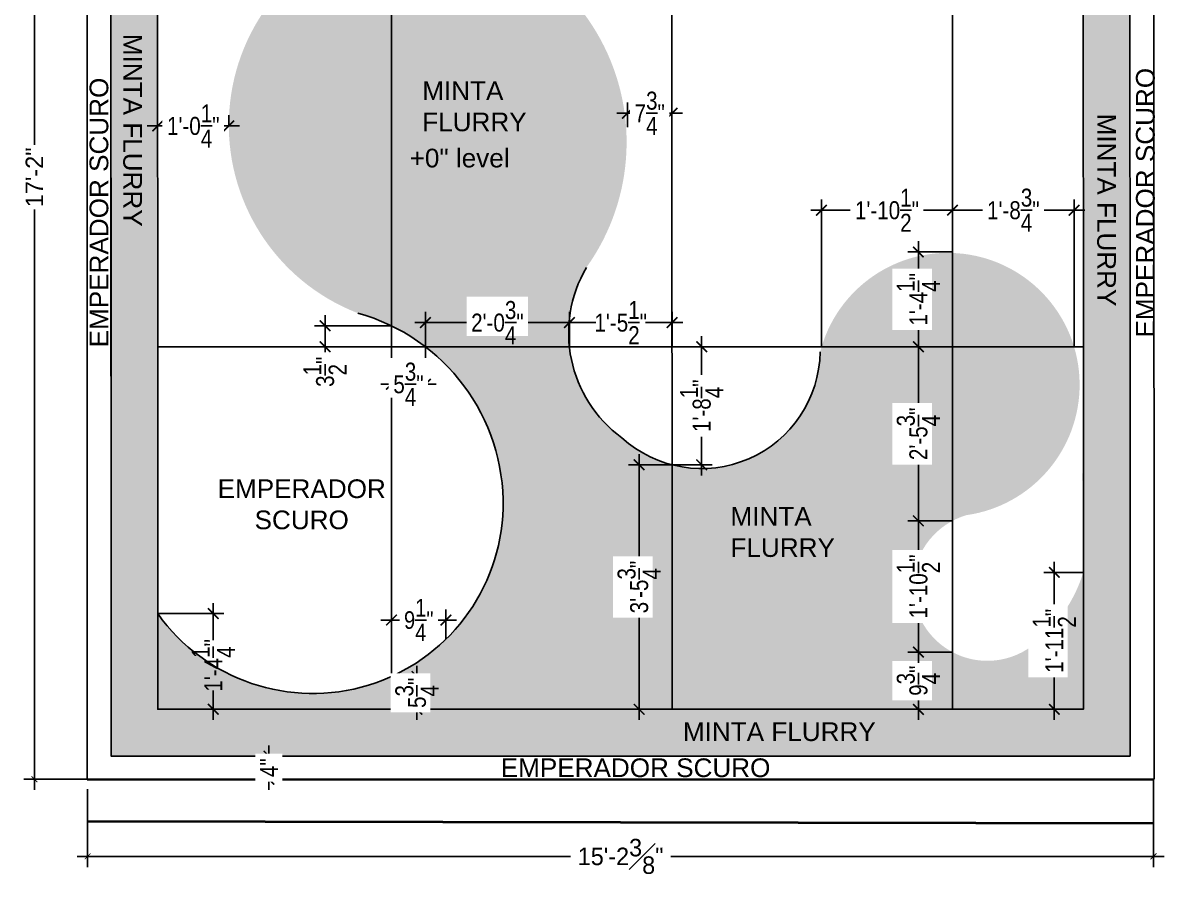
# Model space of a CAD drawing. Header units: inches. Extents: x -109431 to 29005, y -34715 to -1756.
# Drawn here: x -52533.5 to -52338.2, y -17464.5 to -17318.8 of the extents above; entities that cross this region are included whole.
import ezdxf

# ---------------------------------------------------------------- set-up
doc = ezdxf.new("R2010")
doc.units = ezdxf.units.IN
doc.header["$LTSCALE"] = 0.05
doc.header["$MEASUREMENT"] = 0
doc.header["$PDMODE"] = 3
doc.header["$PDSIZE"] = -4
doc.linetypes.add('ACAD_ISO03W100', pattern=[30, 12, -18])
doc.linetypes.add('DASHED2', pattern=[0.375, 0.25, -0.125])
doc.layers.get('Defpoints').update_dxf_attribs({"linetype": 'DASHED2'})
for name, color, linetype in [('Flooring Hatch', 251, 'Continuous'), ('Flooring Layout', 7, 'Continuous'), ('Furniture text & dimension', 7, 'Continuous')]:
    doc.layers.add(name, color=color, linetype=linetype)
doc.layers.add('WALL', color=7, linetype='Continuous', lineweight=35)
doc.styles.add('9-128OF1-4', font='ARIALN.TTF', dxfattribs={"height": 3.0792})
doc.styles.add('PDF Arial', font='arial.ttf')
doc.styles.add('style2', font='stylu.ttf')
doc.dimstyles.new('DIM 1-4', dxfattribs={"dimtxt": 3.0792, "dimasz": 1.82, "dimexe": 1.82, "dimexo": 0, "dimgap": 0.09, "dimtad": 0, "dimzin": 0, "dimdsep": 46, "dimlunit": 4, "dimtxsty": '9-128OF1-4', "dimblk": 'ARCHTICK', "dimcen": 1.8125, "dimdle": 1.82, "dimclrd": 8, "dimclre": 8, "dimadec": 0, "dimazin": 0, "dimtfac": 1, "dimtofl": 0, "dimtmove": 0, "dimatfit": 3, "dimldrblk": 'OPEN90', "dimfxl": 1, "dimtolj": 1, "dimtzin": 0, "dimlwd": -1, "dimarcsym": 0})

# ---------------------------------------------------------------- blocks, each defined once
blk = doc.blocks.new('_ArchTick')
at = {"color": 0, "const_width": 0.15}
blk.add_lwpolyline([(-0.5, -0.5), (0.5, 0.5)], dxfattribs=at)
blk = doc.blocks.new('*D420')
at = {"layer": 'Defpoints', "color": 0, "ltscale": 50, "transparency": 16777216}
for p in [(-52470.45, -17370.65), (-52470.45, -17374.23)]:
    blk.add_point(p, dxfattribs=at)
at = {"layer": 'Flooring Layout', "color": 8, "linetype": 'ACAD_ISO03W100', "lineweight": -2, "ltscale": 50, "transparency": 16777216}
for p, q in [((-52470.45, -17370.65), (-52483.64, -17370.65)), ((-52470.45, -17374.23), (-52483.64, -17374.23))]:
    blk.add_line(p, q, dxfattribs=at)
at = {"layer": 'Flooring Layout', "color": 8, "linetype": 'ACAD_ISO03W100', "ltscale": 50, "transparency": 16777216}
for p, q in [((-52481.82, -17368.83), (-52481.82, -17374.23)), ((-52481.82, -17374.23), (-52481.82, -17376.05))]:
    blk.add_line(p, q, dxfattribs=at)
at = {"layer": 'Flooring Layout', "color": 8, "ltscale": 50, "transparency": 16777216, "xscale": 1.82, "yscale": 1.82, "zscale": 1.82}
for p, rotation in [((-52481.82, -17370.65), 90), ((-52481.82, -17374.23), 270)]:
    blk.add_blockref('_ArchTick', p, dxfattribs=dict(at, rotation=rotation))
at = {"layer": 'Flooring Layout', "color": 0, "ltscale": 50, "transparency": 16777216, "insert": (-52481.82, -17378.52), "char_height": 3.0792, "attachment_point": 5, "rotation": 90, "style": '9-128OF1-4', "bg_fill": 3, "box_fill_scale": 1.25, "bg_fill_color": 256, "bg_fill_true_color": 13158600, "bg_fill_transparency": 0}
blk.add_mtext('\\A1;3{\\H1x;\\S1/2;}"', dxfattribs=at)
at = {"layer": 'Defpoints', "color": 0, "ltscale": 50, "transparency": 16777216}
blk.add_point((-52481.82, -17374.23), dxfattribs=at)
blk = doc.blocks.new('_Open90')
at = {"color": 0, "linetype": 'ByBlock', "lineweight": -2}
for p, q in [((0, 0), (-1, 0)), ((-0.5, 0.5), (0, 0)), ((0, 0), (-0.5, -0.5))]:
    blk.add_line(p, q, dxfattribs=at)
blk = doc.blocks.new('*D421')
at = {"layer": 'Defpoints', "color": 0, "ltscale": 50, "transparency": 16777216}
for p in [(-52396.9, -17350.87), (-52374.46, -17358.01), (-52396.9, -17374.24)]:
    blk.add_point(p, dxfattribs=at)
at = {"layer": 'Flooring Layout', "color": 8, "linetype": 'ACAD_ISO03W100', "lineweight": -2, "ltscale": 50, "transparency": 16777216}
for p, q in [((-52396.9, -17374.24), (-52396.9, -17349.05)), ((-52374.46, -17358.01), (-52374.46, -17349.05))]:
    blk.add_line(p, q, dxfattribs=at)
at = {"layer": 'Flooring Layout', "color": 8, "linetype": 'ACAD_ISO03W100', "ltscale": 50, "transparency": 16777216}
for p, q in [((-52398.72, -17350.87), (-52390.92, -17350.87)), ((-52372.64, -17350.87), (-52380.44, -17350.87))]:
    blk.add_line(p, q, dxfattribs=at)
at = {"layer": 'Flooring Layout', "color": 8, "ltscale": 50, "transparency": 16777216, "xscale": 1.82, "yscale": 1.82, "zscale": 1.82, "rotation": 180}
blk.add_blockref('_ArchTick', (-52396.9, -17350.87), dxfattribs=at)
at = {"layer": 'Flooring Layout', "color": 8, "ltscale": 50, "transparency": 16777216, "xscale": 1.82, "yscale": 1.82, "zscale": 1.82}
blk.add_blockref('_ArchTick', (-52374.46, -17350.87), dxfattribs=at)
at = {"layer": 'Flooring Layout', "color": 0, "ltscale": 50, "transparency": 16777216, "insert": (-52385.68, -17350.87), "char_height": 3.0792, "attachment_point": 5, "style": '9-128OF1-4', "bg_fill": 3, "box_fill_scale": 1.25, "bg_fill_color": 256, "bg_fill_true_color": 13158600, "bg_fill_transparency": 0}
blk.add_mtext('\\A1;1\'-10{\\H1x;\\S1/2;}"', dxfattribs=at)
blk = doc.blocks.new('*D422')
at = {"layer": 'Defpoints', "color": 0, "ltscale": 50, "transparency": 16777216}
for p in [(-52353.66, -17350.87), (-52374.46, -17358.01), (-52353.66, -17374.24)]:
    blk.add_point(p, dxfattribs=at)
at = {"layer": 'Flooring Layout', "color": 8, "linetype": 'ACAD_ISO03W100', "lineweight": -2, "ltscale": 50, "transparency": 16777216}
for p, q in [((-52374.46, -17358.01), (-52374.46, -17349.05)), ((-52353.66, -17374.24), (-52353.66, -17349.05))]:
    blk.add_line(p, q, dxfattribs=at)
at = {"layer": 'Flooring Layout', "color": 8, "linetype": 'ACAD_ISO03W100', "ltscale": 50, "transparency": 16777216}
for p, q in [((-52376.28, -17350.87), (-52368.35, -17350.87)), ((-52351.84, -17350.87), (-52359.77, -17350.87))]:
    blk.add_line(p, q, dxfattribs=at)
at = {"layer": 'Flooring Layout', "color": 8, "ltscale": 50, "transparency": 16777216, "xscale": 1.82, "yscale": 1.82, "zscale": 1.82, "rotation": 180}
blk.add_blockref('_ArchTick', (-52374.46, -17350.87), dxfattribs=at)
at = {"layer": 'Flooring Layout', "color": 8, "ltscale": 50, "transparency": 16777216, "xscale": 1.82, "yscale": 1.82, "zscale": 1.82}
blk.add_blockref('_ArchTick', (-52353.66, -17350.87), dxfattribs=at)
at = {"layer": 'Flooring Layout', "color": 0, "ltscale": 50, "transparency": 16777216, "insert": (-52364.06, -17350.87), "char_height": 3.0792, "attachment_point": 5, "style": '9-128OF1-4', "bg_fill": 3, "box_fill_scale": 1.25, "bg_fill_color": 256, "bg_fill_true_color": 13158600, "bg_fill_transparency": 0}
blk.add_mtext('\\A1;1\'-8{\\H1x;\\S3/4;}"', dxfattribs=at)
blk = doc.blocks.new('*D433')
at = {"layer": 'Defpoints', "color": 0, "ltscale": 50, "transparency": 16777216}
for p in [(-52510.44, -17419.9), (-52510.44, -17436.27), (-52500.95, -17436.27)]:
    blk.add_point(p, dxfattribs=at)
at = {"layer": 'Flooring Layout', "color": 8, "linetype": 'ACAD_ISO03W100', "ltscale": 50, "transparency": 16777216}
for p, q in [((-52500.95, -17418.08), (-52500.95, -17424.46)), ((-52500.95, -17438.09), (-52500.95, -17433.04))]:
    blk.add_line(p, q, dxfattribs=at)
at = {"layer": 'Flooring Layout', "color": 8, "linetype": 'ACAD_ISO03W100', "lineweight": -2, "ltscale": 50, "transparency": 16777216}
for p, q in [((-52510.44, -17419.9), (-52499.13, -17419.9)), ((-52510.44, -17436.27), (-52499.13, -17436.27))]:
    blk.add_line(p, q, dxfattribs=at)
at = {"layer": 'Flooring Layout', "color": 8, "ltscale": 50, "transparency": 16777216, "xscale": 1.82, "yscale": 1.82, "zscale": 1.82}
for p, rotation in [((-52500.95, -17419.9), 90), ((-52500.95, -17436.27), 270)]:
    blk.add_blockref('_ArchTick', p, dxfattribs=dict(at, rotation=rotation))
at = {"layer": 'Flooring Layout', "color": 0, "ltscale": 50, "transparency": 16777216, "insert": (-52500.95, -17428.75), "char_height": 3.0792, "attachment_point": 5, "rotation": 90, "style": '9-128OF1-4'}
blk.add_mtext('\\A1;1\'-4{\\H1x;\\S1/4;}"', dxfattribs=at)
blk = doc.blocks.new('*D434')
at = {"layer": 'Flooring Layout', "color": 8, "linetype": 'ACAD_ISO03W100', "lineweight": -2, "ltscale": 50, "transparency": 16777216}
for p, q in [((-52510.46, -17338.29), (-52510.46, -17334.63)), ((-52498.28, -17336.45), (-52498.28, -17334.63))]:
    blk.add_line(p, q, dxfattribs=at)
at = {"layer": 'Flooring Layout', "color": 8, "linetype": 'ACAD_ISO03W100', "ltscale": 50, "transparency": 16777216}
for p, q in [((-52512.28, -17336.45), (-52508.66, -17336.45)), ((-52496.46, -17336.45), (-52500.08, -17336.45))]:
    blk.add_line(p, q, dxfattribs=at)
at = {"layer": 'Flooring Layout', "color": 8, "ltscale": 50, "transparency": 16777216, "xscale": 1.82, "yscale": 1.82, "zscale": 1.82, "rotation": 180}
blk.add_blockref('_ArchTick', (-52510.46, -17336.45), dxfattribs=at)
at = {"layer": 'Flooring Layout', "color": 8, "ltscale": 50, "transparency": 16777216, "xscale": 1.82, "yscale": 1.82, "zscale": 1.82}
blk.add_blockref('_ArchTick', (-52498.28, -17336.45), dxfattribs=at)
at = {"layer": 'Flooring Layout', "color": 0, "ltscale": 50, "transparency": 16777216, "insert": (-52504.37, -17336.45), "char_height": 3.0792, "attachment_point": 5, "style": '9-128OF1-4', "bg_fill": 3, "box_fill_scale": 1.25, "bg_fill_color": 256, "bg_fill_true_color": 13158600, "bg_fill_transparency": 0}
blk.add_mtext('\\A1;1\'-0{\\H1x;\\S1/4;}"', dxfattribs=at)
at = {"layer": 'Defpoints', "color": 0, "ltscale": 50, "transparency": 16777216}
for p in [(-52510.46, -17336.45), (-52498.28, -17336.45), (-52510.46, -17338.29)]:
    blk.add_point(p, dxfattribs=at)
blk = doc.blocks.new('*D435')
at = {"layer": 'Flooring Layout', "color": 8, "linetype": 'ACAD_ISO03W100', "lineweight": -2, "ltscale": 50, "transparency": 16777216}
for p, q in [((-52430.09, -17336.69), (-52430.09, -17332.46)), ((-52422.46, -17336.69), (-52422.46, -17332.46))]:
    blk.add_line(p, q, dxfattribs=at)
at = {"layer": 'Flooring Layout', "color": 8, "linetype": 'ACAD_ISO03W100', "ltscale": 50, "transparency": 16777216}
for p, q in [((-52431.91, -17334.28), (-52428.77, -17334.28)), ((-52420.64, -17334.28), (-52423.78, -17334.28))]:
    blk.add_line(p, q, dxfattribs=at)
at = {"layer": 'Flooring Layout', "color": 8, "ltscale": 50, "transparency": 16777216, "xscale": 1.82, "yscale": 1.82, "zscale": 1.82, "rotation": 180}
blk.add_blockref('_ArchTick', (-52430.09, -17334.28), dxfattribs=at)
at = {"layer": 'Flooring Layout', "color": 8, "ltscale": 50, "transparency": 16777216, "xscale": 1.82, "yscale": 1.82, "zscale": 1.82}
blk.add_blockref('_ArchTick', (-52422.46, -17334.28), dxfattribs=at)
at = {"layer": 'Flooring Layout', "color": 0, "ltscale": 50, "transparency": 16777216, "insert": (-52426.27, -17334.28), "char_height": 3.0792, "attachment_point": 5, "style": '9-128OF1-4', "bg_fill": 3, "box_fill_scale": 1.25, "bg_fill_color": 256, "bg_fill_true_color": 13158600, "bg_fill_transparency": 0}
blk.add_mtext('\\A1;7{\\H1x;\\S3/4;}"', dxfattribs=at)
at = {"layer": 'Defpoints', "color": 0, "ltscale": 50, "transparency": 16777216}
for p in [(-52422.46, -17334.28), (-52430.09, -17336.69), (-52422.46, -17336.69)]:
    blk.add_point(p, dxfattribs=at)
blk = doc.blocks.new('*D426')
at = {"layer": 'Flooring Layout', "color": 8, "linetype": 'ACAD_ISO03W100', "ltscale": 50, "transparency": 16777216}
for p, q in [((-52491.42, -17442.45), (-52491.42, -17444.66)), ((-52491.42, -17450.07), (-52491.42, -17447.85))]:
    blk.add_line(p, q, dxfattribs=at)
at = {"layer": 'Flooring Layout', "color": 8, "linetype": 'ACAD_ISO03W100', "lineweight": -2, "ltscale": 50, "transparency": 16777216}
for p, q in [((-52491.41, -17444.27), (-52493.24, -17444.27)), ((-52491.42, -17448.25), (-52493.24, -17448.25))]:
    blk.add_line(p, q, dxfattribs=at)
at = {"layer": 'Flooring Layout', "color": 8, "ltscale": 50, "transparency": 16777216, "xscale": 1.82, "yscale": 1.82, "zscale": 1.82}
for p, rotation in [((-52491.42, -17444.27), 90), ((-52491.42, -17448.25), 270)]:
    blk.add_blockref('_ArchTick', p, dxfattribs=dict(at, rotation=rotation))
at = {"layer": 'Flooring Layout', "color": 0, "ltscale": 50, "transparency": 16777216, "insert": (-52491.42, -17446.26), "char_height": 3.079, "attachment_point": 5, "rotation": 90, "style": '9-128OF1-4', "bg_fill": 3, "box_fill_scale": 1.25, "bg_fill_color": 256, "bg_fill_true_color": 13158600, "bg_fill_transparency": 0}
blk.add_mtext('\\A1;4"', dxfattribs=at)
at = {"layer": 'Defpoints', "color": 0, "ltscale": 50, "transparency": 16777216}
for p in [(-52491.41, -17444.27), (-52491.42, -17448.25), (-52491.42, -17448.25)]:
    blk.add_point(p, dxfattribs=at)
blk = doc.blocks.new('*D425')
at = {"layer": 'Defpoints', "color": 0, "ltscale": 50, "transparency": 16777216}
for p in [(-52422.45, -17394.43), (-52428.08, -17436.27), (-52422.44, -17436.27)]:
    blk.add_point(p, dxfattribs=at)
at = {"layer": 'Flooring Layout', "color": 8, "linetype": 'ACAD_ISO03W100', "ltscale": 50, "transparency": 16777216}
for p, q in [((-52428.08, -17392.61), (-52428.08, -17410.94)), ((-52428.08, -17438.09), (-52428.08, -17419.76))]:
    blk.add_line(p, q, dxfattribs=at)
at = {"layer": 'Flooring Layout', "color": 8, "linetype": 'ACAD_ISO03W100', "lineweight": -2, "ltscale": 50, "transparency": 16777216}
for p, q in [((-52422.45, -17394.43), (-52429.9, -17394.43)), ((-52422.44, -17436.27), (-52429.9, -17436.27))]:
    blk.add_line(p, q, dxfattribs=at)
at = {"layer": 'Flooring Layout', "color": 8, "ltscale": 50, "transparency": 16777216, "xscale": 1.82, "yscale": 1.82, "zscale": 1.82}
for p, rotation in [((-52428.08, -17394.43), 90), ((-52428.08, -17436.27), 270)]:
    blk.add_blockref('_ArchTick', p, dxfattribs=dict(at, rotation=rotation))
at = {"layer": 'Flooring Layout', "color": 0, "ltscale": 50, "transparency": 16777216, "insert": (-52428.08, -17415.35), "char_height": 3.0792, "attachment_point": 5, "rotation": 90, "style": '9-128OF1-4', "bg_fill": 3, "box_fill_scale": 1.25, "bg_fill_color": 256, "bg_fill_true_color": 13158600, "bg_fill_transparency": 0}
blk.add_mtext('\\A1;3\'-5{\\H1x;\\S3/4;}"', dxfattribs=at)
blk = doc.blocks.new('*D437')
at = {"layer": 'Defpoints', "color": 0, "ltscale": 50, "transparency": 16777216}
for p in [(-52422.45, -17374.24), (-52417.38, -17374.24), (-52422.45, -17394.43)]:
    blk.add_point(p, dxfattribs=at)
at = {"layer": 'Flooring Layout', "color": 8, "linetype": 'ACAD_ISO03W100', "ltscale": 50, "transparency": 16777216}
for p, q in [((-52417.38, -17372.42), (-52417.38, -17380.04)), ((-52417.38, -17396.25), (-52417.38, -17388.63))]:
    blk.add_line(p, q, dxfattribs=at)
at = {"layer": 'Flooring Layout', "color": 8, "linetype": 'ACAD_ISO03W100', "lineweight": -2, "ltscale": 50, "transparency": 16777216}
for p, q in [((-52422.45, -17374.24), (-52415.56, -17374.24)), ((-52422.45, -17394.43), (-52415.56, -17394.43))]:
    blk.add_line(p, q, dxfattribs=at)
at = {"layer": 'Flooring Layout', "color": 8, "ltscale": 50, "transparency": 16777216, "xscale": 1.82, "yscale": 1.82, "zscale": 1.82}
for p, rotation in [((-52417.38, -17374.24), 90), ((-52417.38, -17394.43), 270)]:
    blk.add_blockref('_ArchTick', p, dxfattribs=dict(at, rotation=rotation))
at = {"layer": 'Flooring Layout', "color": 0, "ltscale": 50, "transparency": 16777216, "insert": (-52417.38, -17384.33), "char_height": 3.0792, "attachment_point": 5, "rotation": 90, "style": '9-128OF1-4', "bg_fill": 3, "box_fill_scale": 1.25, "bg_fill_color": 256, "bg_fill_true_color": 13158600, "bg_fill_transparency": 0}
blk.add_mtext('\\A1;1\'-8{\\H1x;\\S1/4;}"', dxfattribs=at)
blk = doc.blocks.new('*D438')
at = {"layer": 'Defpoints', "color": 0, "ltscale": 50, "transparency": 16777216}
for p in [(-52464.65, -17370.1), (-52464.65, -17374.23), (-52440.01, -17374.23)]:
    blk.add_point(p, dxfattribs=at)
at = {"layer": 'Flooring Layout', "color": 8, "linetype": 'ACAD_ISO03W100', "lineweight": -2, "ltscale": 50, "transparency": 16777216}
for p, q in [((-52464.65, -17374.23), (-52464.65, -17368.28)), ((-52440.01, -17374.23), (-52440.01, -17368.28))]:
    blk.add_line(p, q, dxfattribs=at)
at = {"layer": 'Flooring Layout', "color": 8, "linetype": 'ACAD_ISO03W100', "ltscale": 50, "transparency": 16777216}
for p, q in [((-52466.47, -17370.1), (-52456.76, -17370.1)), ((-52438.19, -17370.1), (-52447.9, -17370.1))]:
    blk.add_line(p, q, dxfattribs=at)
at = {"layer": 'Flooring Layout', "color": 8, "ltscale": 50, "transparency": 16777216, "xscale": 1.82, "yscale": 1.82, "zscale": 1.82, "rotation": 180}
blk.add_blockref('_ArchTick', (-52464.65, -17370.1), dxfattribs=at)
at = {"layer": 'Flooring Layout', "color": 8, "ltscale": 50, "transparency": 16777216, "xscale": 1.82, "yscale": 1.82, "zscale": 1.82}
blk.add_blockref('_ArchTick', (-52440.01, -17370.1), dxfattribs=at)
at = {"layer": 'Flooring Layout', "color": 0, "ltscale": 50, "transparency": 16777216, "insert": (-52452.33, -17370.1), "char_height": 3.0792, "attachment_point": 5, "style": '9-128OF1-4', "bg_fill": 3, "box_fill_scale": 1.25, "bg_fill_color": 256, "bg_fill_true_color": 13158600, "bg_fill_transparency": 0}
blk.add_mtext('\\A1;2\'-0{\\H1x;\\S3/4;}"', dxfattribs=at)
blk = doc.blocks.new('*D439')
at = {"layer": 'Defpoints', "color": 0, "ltscale": 50, "transparency": 16777216}
for p in [(-52422.45, -17370.1), (-52440.01, -17374.23), (-52422.45, -17374.24)]:
    blk.add_point(p, dxfattribs=at)
at = {"layer": 'Flooring Layout', "color": 8, "linetype": 'ACAD_ISO03W100', "lineweight": -2, "ltscale": 50, "transparency": 16777216}
for p, q in [((-52440.01, -17374.23), (-52440.01, -17368.28)), ((-52422.45, -17374.24), (-52422.45, -17368.28))]:
    blk.add_line(p, q, dxfattribs=at)
at = {"layer": 'Flooring Layout', "color": 8, "linetype": 'ACAD_ISO03W100', "ltscale": 50, "transparency": 16777216}
for p, q in [((-52441.83, -17370.1), (-52435.49, -17370.1)), ((-52420.63, -17370.1), (-52426.98, -17370.1))]:
    blk.add_line(p, q, dxfattribs=at)
at = {"layer": 'Flooring Layout', "color": 8, "ltscale": 50, "transparency": 16777216, "xscale": 1.82, "yscale": 1.82, "zscale": 1.82, "rotation": 180}
blk.add_blockref('_ArchTick', (-52440.01, -17370.1), dxfattribs=at)
at = {"layer": 'Flooring Layout', "color": 8, "ltscale": 50, "transparency": 16777216, "xscale": 1.82, "yscale": 1.82, "zscale": 1.82}
blk.add_blockref('_ArchTick', (-52422.45, -17370.1), dxfattribs=at)
at = {"layer": 'Flooring Layout', "color": 0, "ltscale": 50, "transparency": 16777216, "insert": (-52431.23, -17370.1), "char_height": 3.0792, "attachment_point": 5, "style": '9-128OF1-4'}
blk.add_mtext('\\A1;1\'-5{\\H1x;\\S1/2;}"', dxfattribs=at)
blk = doc.blocks.new('*D440')
at = {"layer": 'Defpoints', "color": 0, "ltscale": 50, "transparency": 16777216}
for p in [(-52374.45, -17426.47), (-52380.3, -17436.27), (-52374.44, -17436.27)]:
    blk.add_point(p, dxfattribs=at)
at = {"layer": 'Flooring Layout', "color": 8, "linetype": 'ACAD_ISO03W100', "ltscale": 50, "transparency": 16777216}
for p, q in [((-52380.3, -17424.65), (-52380.3, -17428.87)), ((-52380.3, -17438.09), (-52380.3, -17433.88))]:
    blk.add_line(p, q, dxfattribs=at)
at = {"layer": 'Flooring Layout', "color": 8, "linetype": 'ACAD_ISO03W100', "lineweight": -2, "ltscale": 50, "transparency": 16777216}
for p, q in [((-52374.45, -17426.47), (-52382.12, -17426.47)), ((-52374.44, -17436.27), (-52382.12, -17436.27))]:
    blk.add_line(p, q, dxfattribs=at)
at = {"layer": 'Flooring Layout', "color": 8, "ltscale": 50, "transparency": 16777216, "xscale": 1.82, "yscale": 1.82, "zscale": 1.82}
for p, rotation in [((-52380.3, -17426.47), 90), ((-52380.3, -17436.27), 270)]:
    blk.add_blockref('_ArchTick', p, dxfattribs=dict(at, rotation=rotation))
at = {"layer": 'Flooring Layout', "color": 0, "ltscale": 50, "transparency": 16777216, "insert": (-52380.3, -17431.37), "char_height": 3.0792, "attachment_point": 5, "rotation": 90, "style": '9-128OF1-4', "bg_fill": 3, "box_fill_scale": 1.25, "bg_fill_color": 256, "bg_fill_true_color": 13158600, "bg_fill_transparency": 0}
blk.add_mtext('\\A1;9{\\H1x;\\S3/4;}"', dxfattribs=at)
blk = doc.blocks.new('*D418')
at = {"layer": 'Defpoints', "color": 0, "ltscale": 50, "transparency": 16777216}
for p in [(-52380.3, -17404.03), (-52374.45, -17404.03), (-52374.45, -17426.47)]:
    blk.add_point(p, dxfattribs=at)
at = {"layer": 'Flooring Layout', "color": 8, "linetype": 'ACAD_ISO03W100', "ltscale": 50, "transparency": 16777216}
for p, q in [((-52380.3, -17402.21), (-52380.3, -17410.01)), ((-52380.3, -17428.29), (-52380.3, -17420.49))]:
    blk.add_line(p, q, dxfattribs=at)
at = {"layer": 'Flooring Layout', "color": 8, "linetype": 'ACAD_ISO03W100', "lineweight": -2, "ltscale": 50, "transparency": 16777216}
for p, q in [((-52374.45, -17404.03), (-52382.12, -17404.03)), ((-52374.45, -17426.47), (-52382.12, -17426.47))]:
    blk.add_line(p, q, dxfattribs=at)
at = {"layer": 'Flooring Layout', "color": 8, "ltscale": 50, "transparency": 16777216, "xscale": 1.82, "yscale": 1.82, "zscale": 1.82}
for p, rotation in [((-52380.3, -17404.03), 90), ((-52380.3, -17426.47), 270)]:
    blk.add_blockref('_ArchTick', p, dxfattribs=dict(at, rotation=rotation))
at = {"layer": 'Flooring Layout', "color": 0, "ltscale": 50, "transparency": 16777216, "insert": (-52380.3, -17415.25), "char_height": 3.0792, "attachment_point": 5, "rotation": 90, "style": '9-128OF1-4', "bg_fill": 3, "box_fill_scale": 1.25, "bg_fill_color": 256, "bg_fill_true_color": 13158600, "bg_fill_transparency": 0}
blk.add_mtext('\\A1;1\'-10{\\H1x;\\S1/2;}"', dxfattribs=at)
blk = doc.blocks.new('*D441')
at = {"layer": 'Defpoints', "color": 0, "ltscale": 50, "transparency": 16777216}
for p in [(-52380.3, -17374.24), (-52374.45, -17374.24), (-52374.45, -17404.03)]:
    blk.add_point(p, dxfattribs=at)
at = {"layer": 'Flooring Layout', "color": 8, "linetype": 'ACAD_ISO03W100', "ltscale": 50, "transparency": 16777216}
for p, q in [((-52380.3, -17372.42), (-52380.3, -17384.7)), ((-52380.3, -17405.85), (-52380.3, -17393.56))]:
    blk.add_line(p, q, dxfattribs=at)
at = {"layer": 'Flooring Layout', "color": 8, "linetype": 'ACAD_ISO03W100', "lineweight": -2, "ltscale": 50, "transparency": 16777216}
for p, q in [((-52374.45, -17374.24), (-52382.12, -17374.24)), ((-52374.45, -17404.03), (-52382.12, -17404.03))]:
    blk.add_line(p, q, dxfattribs=at)
at = {"layer": 'Flooring Layout', "color": 8, "ltscale": 50, "transparency": 16777216, "xscale": 1.82, "yscale": 1.82, "zscale": 1.82}
for p, rotation in [((-52380.3, -17374.24), 90), ((-52380.3, -17404.03), 270)]:
    blk.add_blockref('_ArchTick', p, dxfattribs=dict(at, rotation=rotation))
at = {"layer": 'Flooring Layout', "color": 0, "ltscale": 50, "transparency": 16777216, "insert": (-52380.3, -17389.13), "char_height": 3.0792, "attachment_point": 5, "rotation": 90, "style": '9-128OF1-4', "bg_fill": 3, "box_fill_scale": 1.25, "bg_fill_color": 256, "bg_fill_true_color": 13158600, "bg_fill_transparency": 0}
blk.add_mtext('\\A1;2\'-5{\\H1x;\\S3/4;}"', dxfattribs=at)
blk = doc.blocks.new('*D429')
at = {"layer": 'Defpoints', "color": 0, "ltscale": 50, "transparency": 16777216}
for p in [(-52380.3, -17358.01), (-52374.46, -17358.01), (-52374.45, -17374.24)]:
    blk.add_point(p, dxfattribs=at)
at = {"layer": 'Flooring Layout', "color": 8, "linetype": 'ACAD_ISO03W100', "ltscale": 50, "transparency": 16777216}
for p, q in [((-52380.3, -17356.19), (-52380.3, -17361.83)), ((-52380.3, -17376.06), (-52380.3, -17370.41))]:
    blk.add_line(p, q, dxfattribs=at)
at = {"layer": 'Flooring Layout', "color": 8, "linetype": 'ACAD_ISO03W100', "lineweight": -2, "ltscale": 50, "transparency": 16777216}
for p, q in [((-52374.46, -17358.01), (-52382.12, -17358.01)), ((-52374.45, -17374.24), (-52382.12, -17374.24))]:
    blk.add_line(p, q, dxfattribs=at)
at = {"layer": 'Flooring Layout', "color": 8, "ltscale": 50, "transparency": 16777216, "xscale": 1.82, "yscale": 1.82, "zscale": 1.82}
for p, rotation in [((-52380.3, -17358.01), 90), ((-52380.3, -17374.24), 270)]:
    blk.add_blockref('_ArchTick', p, dxfattribs=dict(at, rotation=rotation))
at = {"layer": 'Flooring Layout', "color": 0, "ltscale": 50, "transparency": 16777216, "insert": (-52380.3, -17366.12), "char_height": 3.0792, "attachment_point": 5, "rotation": 90, "style": '9-128OF1-4', "bg_fill": 3, "box_fill_scale": 1.25, "bg_fill_color": 256, "bg_fill_true_color": 13158600, "bg_fill_transparency": 0}
blk.add_mtext('\\A1;1\'-4{\\H1x;\\S1/4;}"', dxfattribs=at)
blk = doc.blocks.new('*D430')
at = {"layer": 'Defpoints', "color": 0, "ltscale": 50, "transparency": 16777216}
for p in [(-52352.07, -17412.83), (-52357.04, -17436.27), (-52352.07, -17436.27)]:
    blk.add_point(p, dxfattribs=at)
at = {"layer": 'Flooring Layout', "color": 8, "linetype": 'ACAD_ISO03W100', "ltscale": 50, "transparency": 16777216}
for p, q in [((-52357.04, -17411.01), (-52357.04, -17419.31)), ((-52357.04, -17438.09), (-52357.04, -17429.79))]:
    blk.add_line(p, q, dxfattribs=at)
at = {"layer": 'Flooring Layout', "color": 8, "linetype": 'ACAD_ISO03W100', "lineweight": -2, "ltscale": 50, "transparency": 16777216}
for p, q in [((-52352.07, -17412.83), (-52358.86, -17412.83)), ((-52352.07, -17436.27), (-52358.86, -17436.27))]:
    blk.add_line(p, q, dxfattribs=at)
at = {"layer": 'Flooring Layout', "color": 8, "ltscale": 50, "transparency": 16777216, "xscale": 1.82, "yscale": 1.82, "zscale": 1.82}
for p, rotation in [((-52357.04, -17412.83), 90), ((-52357.04, -17436.27), 270)]:
    blk.add_blockref('_ArchTick', p, dxfattribs=dict(at, rotation=rotation))
at = {"layer": 'Flooring Layout', "color": 0, "ltscale": 50, "transparency": 16777216, "insert": (-52357.04, -17424.55), "char_height": 3.0792, "attachment_point": 5, "rotation": 90, "style": '9-128OF1-4', "bg_fill": 3, "box_fill_scale": 1.25, "bg_fill_color": 256, "bg_fill_true_color": 13158600, "bg_fill_transparency": 0}
blk.add_mtext('\\A1;1\'-11{\\H1x;\\S1/2;}"', dxfattribs=at)
blk = doc.blocks.new('*D431')
at = {"layer": 'Defpoints', "color": 0, "ltscale": 50, "transparency": 16777216}
for p in [(-52340.06, -17448.27), (-52522.44, -17449.91), (-52340.06, -17461.43)]:
    blk.add_point(p, dxfattribs=at)
at = {"layer": 'Furniture text & dimension', "color": 8, "lineweight": -2, "ltscale": 50, "transparency": 16777216}
for p, q in [((-52340.06, -17448.27), (-52340.06, -17463.25)), ((-52522.44, -17449.91), (-52522.44, -17463.25))]:
    blk.add_line(p, q, dxfattribs=at)
at = {"layer": 'Furniture text & dimension', "color": 8, "ltscale": 50, "transparency": 16777216}
for p, q in [((-52524.26, -17461.43), (-52439.85, -17461.43)), ((-52338.24, -17461.43), (-52422.66, -17461.43))]:
    blk.add_line(p, q, dxfattribs=at)
at = {"layer": 'Furniture text & dimension', "color": 8, "ltscale": 50, "transparency": 16777216, "rotation": 180}
blk.add_blockref('_ArchTick', (-52522.44, -17461.43), dxfattribs=at)
at = {"layer": 'Furniture text & dimension', "color": 8, "ltscale": 50, "transparency": 16777216}
blk.add_blockref('_ArchTick', (-52340.06, -17461.43), dxfattribs=at)
at = {"layer": 'Furniture text & dimension', "color": 0, "ltscale": 50, "transparency": 16777216, "insert": (-52431.25, -17461.43), "char_height": 3, "attachment_point": 5, "style": 'style2'}
blk.add_mtext('\\A1;15\'-2{\\H1x;\\S3#8;}"', dxfattribs=at)
blk = doc.blocks.new('*D442')
at = {"layer": 'Flooring Layout', "color": 8, "linetype": 'ACAD_ISO03W100', "ltscale": 50, "transparency": 16777216}
for p, q in [((-52466.1, -17428.82), (-52466.1, -17430.95)), ((-52466.1, -17438.09), (-52466.1, -17435.96))]:
    blk.add_line(p, q, dxfattribs=at)
at = {"layer": 'Flooring Layout', "color": 8, "linetype": 'ACAD_ISO03W100', "lineweight": -2, "ltscale": 50, "transparency": 16777216}
for p, q in [((-52470.45, -17430.64), (-52464.28, -17430.64)), ((-52470.44, -17436.27), (-52464.28, -17436.27))]:
    blk.add_line(p, q, dxfattribs=at)
at = {"layer": 'Flooring Layout', "color": 8, "ltscale": 50, "transparency": 16777216, "xscale": 1.82, "yscale": 1.82, "zscale": 1.82}
for p, rotation in [((-52466.1, -17430.64), 90), ((-52466.1, -17436.27), 270)]:
    blk.add_blockref('_ArchTick', p, dxfattribs=dict(at, rotation=rotation))
at = {"layer": 'Flooring Layout', "color": 0, "ltscale": 50, "transparency": 16777216, "insert": (-52466.1, -17433.45), "char_height": 3.0792, "attachment_point": 5, "rotation": 90, "style": '9-128OF1-4', "bg_fill": 3, "box_fill_scale": 1.25, "bg_fill_color": 256, "bg_fill_true_color": 13158600, "bg_fill_transparency": 0}
blk.add_mtext('\\A1;5{\\H1x;\\S3/4;}"', dxfattribs=at)
at = {"layer": 'Defpoints', "color": 0, "ltscale": 50, "transparency": 16777216}
for p in [(-52470.45, -17430.64), (-52466.1, -17430.64), (-52470.44, -17436.27)]:
    blk.add_point(p, dxfattribs=at)
blk = doc.blocks.new('*D444')
at = {"layer": 'Defpoints', "color": 0, "ltscale": 50, "transparency": 16777216}
for p in [(-52461.13, -17420.99), (-52470.45, -17424.26), (-52461.13, -17424.26)]:
    blk.add_point(p, dxfattribs=at)
at = {"layer": 'Flooring Layout', "color": 8, "linetype": 'ACAD_ISO03W100', "lineweight": -2, "ltscale": 50, "transparency": 16777216}
for p, q in [((-52470.45, -17424.26), (-52470.45, -17419.17)), ((-52461.13, -17424.26), (-52461.13, -17419.17))]:
    blk.add_line(p, q, dxfattribs=at)
at = {"layer": 'Flooring Layout', "color": 8, "linetype": 'ACAD_ISO03W100', "ltscale": 50, "transparency": 16777216}
for p, q in [((-52472.27, -17420.99), (-52468.23, -17420.99)), ((-52459.31, -17420.99), (-52463.35, -17420.99))]:
    blk.add_line(p, q, dxfattribs=at)
at = {"layer": 'Flooring Layout', "color": 8, "ltscale": 50, "transparency": 16777216, "xscale": 1.82, "yscale": 1.82, "zscale": 1.82, "rotation": 180}
blk.add_blockref('_ArchTick', (-52470.45, -17420.99), dxfattribs=at)
at = {"layer": 'Flooring Layout', "color": 8, "ltscale": 50, "transparency": 16777216, "xscale": 1.82, "yscale": 1.82, "zscale": 1.82}
blk.add_blockref('_ArchTick', (-52461.13, -17420.99), dxfattribs=at)
at = {"layer": 'Flooring Layout', "color": 0, "ltscale": 50, "transparency": 16777216, "insert": (-52465.79, -17420.99), "char_height": 3.0792, "attachment_point": 5, "style": '9-128OF1-4', "bg_fill": 3, "box_fill_scale": 1.25, "bg_fill_color": 256, "bg_fill_true_color": 13158600, "bg_fill_transparency": 0}
blk.add_mtext('\\A1;{\\H0.97428x;9{\\H1x;\\S1/4;}"}', dxfattribs=at)
blk = doc.blocks.new('*D419')
at = {"layer": 'Defpoints', "color": 0, "ltscale": 50, "transparency": 16777216}
for p in [(-52470.45, -17374.23), (-52464.65, -17374.23)]:
    blk.add_point(p, dxfattribs=at)
at = {"layer": 'Flooring Layout', "color": 8, "linetype": 'ACAD_ISO03W100', "lineweight": -2, "ltscale": 50, "transparency": 16777216}
for p, q in [((-52470.45, -17374.23), (-52470.45, -17382.47)), ((-52464.65, -17374.23), (-52464.65, -17382.47))]:
    blk.add_line(p, q, dxfattribs=at)
at = {"layer": 'Flooring Layout', "color": 8, "linetype": 'ACAD_ISO03W100', "ltscale": 50, "transparency": 16777216}
for p, q in [((-52472.27, -17380.65), (-52470.05, -17380.65)), ((-52462.83, -17380.65), (-52465.04, -17380.65))]:
    blk.add_line(p, q, dxfattribs=at)
at = {"layer": 'Flooring Layout', "color": 8, "ltscale": 50, "transparency": 16777216, "xscale": 1.82, "yscale": 1.82, "zscale": 1.82, "rotation": 180}
blk.add_blockref('_ArchTick', (-52470.45, -17380.65), dxfattribs=at)
at = {"layer": 'Flooring Layout', "color": 8, "ltscale": 50, "transparency": 16777216, "xscale": 1.82, "yscale": 1.82, "zscale": 1.82}
blk.add_blockref('_ArchTick', (-52464.65, -17380.65), dxfattribs=at)
at = {"layer": 'Flooring Layout', "color": 0, "ltscale": 50, "transparency": 16777216, "insert": (-52467.55, -17380.65), "char_height": 3.0792, "attachment_point": 5, "style": '9-128OF1-4', "bg_fill": 3, "box_fill_scale": 1.25, "bg_fill_color": 256, "bg_fill_true_color": 13158600, "bg_fill_transparency": 0}
blk.add_mtext('\\A1;5{\\H1x;\\S3/4;}"', dxfattribs=at)
at = {"layer": 'Defpoints', "color": 0, "ltscale": 50, "transparency": 16777216}
blk.add_point((-52464.65, -17380.65), dxfattribs=at)
blk = doc.blocks.new('*D445')
at = {"layer": 'Defpoints', "color": 0, "ltscale": 50, "transparency": 16777216}
for p in [(-52522.5, -17242.23), (-52531.56, -17448.24), (-52522.53, -17448.24)]:
    blk.add_point(p, dxfattribs=at)
at = {"layer": 'Furniture text & dimension', "color": 8, "ltscale": 50, "transparency": 16777216}
for p, q in [((-52531.56, -17240.41), (-52531.56, -17339.7)), ((-52531.56, -17450.06), (-52531.56, -17350.77))]:
    blk.add_line(p, q, dxfattribs=at)
at = {"layer": 'Furniture text & dimension', "color": 8, "lineweight": -2, "ltscale": 50, "transparency": 16777216}
for p, q in [((-52522.5, -17242.23), (-52533.38, -17242.23)), ((-52522.53, -17448.24), (-52533.38, -17448.24))]:
    blk.add_line(p, q, dxfattribs=at)
at = {"layer": 'Furniture text & dimension', "color": 8, "ltscale": 50, "transparency": 16777216}
for p, rotation in [((-52531.56, -17242.23), 90), ((-52531.56, -17448.24), 270)]:
    blk.add_blockref('_ArchTick', p, dxfattribs=dict(at, rotation=rotation))
at = {"layer": 'Furniture text & dimension', "color": 0, "ltscale": 50, "transparency": 16777216, "insert": (-52531.56, -17345.24), "char_height": 3, "attachment_point": 5, "rotation": 90, "style": 'style2'}
blk.add_mtext('\\A1;17\'-2"', dxfattribs=at)

msp = doc.modelspace()

# ---------------------------------------------------------------- hatches: boundary and pattern name
at = {"layer": 'Flooring Hatch', "ltscale": 50, "true_color": 0x939598}
h = msp.add_hatch(color=252, dxfattribs=at)
h.dxf.hatch_style = 1
h.paths.add_polyline_path([(-52344.08879, -17267.2335), (-52352.08879, -17267.2335), (-52352.06564, -17436.26858), (-52510.44444, -17436.26858), (-52510.44444, -17436.26118), (-52510.46937, -17254.2335), (-52356.24924, -17254.2335), (-52356.24924, -17250.2335), (-52344.09112, -17250.2335), (-52344.09167, -17246.2335), (-52518.47047, -17246.2335), (-52518.44334, -17444.26858), (-52344.06454, -17444.26858)])
h = msp.add_hatch(color=252, dxfattribs=at)
h.dxf.hatch_style = 1
edge = h.paths.add_edge_path(flags=17)
edge.add_line((-52352.06399, -17398.66508), (-52352.06399, -17394.39326))
edge.add_arc((-52338.75645, -17396.52917), 13.47786, 170.8815829, 189.1184171)
edge = h.paths.add_edge_path()
edge.add_line((-52352.06399, -17436.26858), (-52352.06399, -17412.75665))
edge.add_arc((-52375.71973, -17405.58414), 24.7192, 311.0987348, 343.1324884, ccw=False)
edge.add_arc((-52368.49988, -17415.253), 12.71989, 106.3275358, 315.2247465, ccw=False)
edge.add_arc((-52375.25851, -17380.72258), 22.54926, 278.1140987, 525.6090517)
edge.add_arc((-52417.39174, -17374.77782), 20.29436, 227.7775055, 359.0388098, ccw=False)
edge.add_arc((-52417.9295, -17371.87615), 22.20628, 149.6625461, 233.8475611, ccw=False)
edge.add_arc((-52467.05663, -17339.23082), 36.83623, 324.4269562, 457.1545705)
edge.add_arc((-52463.77273, -17336.28674), 34.51497, 103.1832978, 248.8567444)
edge.add_arc((-52485.25416, -17401.16517), 33.91182, -1.1382231, 74.553803, ccw=False)
edge.add_arc((-52483.91879, -17400.97395), 32.58123, 215.5026642, 358.4789252, ccw=False)
edge.add_line((-52510.44279, -17419.8952), (-52510.44279, -17436.26858))
edge.add_line((-52510.44279, -17436.26858), (-52352.06399, -17436.26858))

# ---------------------------------------------------------------- linework, layer by layer
at = {"layer": 'Flooring Hatch', "color": 9, "ltscale": 50, "true_color": 0xc7c8ca}
for centre, radius, start, end in [((-52417.9295, -17371.87615), 22.20628, 149.6625461, 233.8475611), ((-52485.25416, -17401.16517), 33.91182, 358.8617769, 74.553803), ((-52417.39174, -17374.77782), 20.29436, 227.7775055, 359.0388098)]:
    msp.add_arc(centre, radius, start, end, dxfattribs=at)
at = {"layer": 'Flooring Hatch', "ltscale": 50}
msp.add_arc((-52483.91879, -17400.97395), 32.58123, 215.5026642, 358.4789252, dxfattribs=at)
at = {"layer": 'Flooring Layout', "ltscale": 50}
for p, q in [((-52522.49924, -17242.2335), (-52522.52869, -17448.2425)), ((-52340.06399, -17242.20609), (-52339.97811, -17448.21508)), ((-52518.44334, -17444.26858), (-52518.47047, -17246.2335)), ((-52510.44444, -17436.26118), (-52352.06564, -17436.26858))]:
    msp.add_line(p, q, dxfattribs=at)
at = {"layer": 'Flooring Layout', "color": 9, "ltscale": 50, "true_color": 0xc7c8ca}
for p, q in [((-52470.44444, -17436.26858), (-52470.46937, -17254.2335)), ((-52422.44444, -17436.26858), (-52422.46937, -17254.2335)), ((-52374.44444, -17436.26858), (-52374.46937, -17254.2335)), ((-52510.45294, -17374.23163), (-52352.06311, -17374.23903))]:
    msp.add_line(p, q, dxfattribs=at)
at = {"layer": 'Flooring Layout', "color": 8, "ltscale": 50}
for points in [[(-52518.47047, -17246.2335), (-52344.09167, -17246.2335), (-52344.06454, -17444.26858), (-52518.44334, -17444.26858)], [(-52510.46937, -17254.2335), (-52352.09057, -17254.2335), (-52352.06564, -17436.26858), (-52510.44444, -17436.26858)]]:
    msp.add_lwpolyline(points, close=True, dxfattribs=at)
at = {"layer": 'WALL', "ltscale": 0.25}
for p, q in [((-52522.52869, -17448.2425), (-52340.06399, -17448.29479)), ((-52522.44279, -17455.38339), (-52340.06399, -17455.75998))]:
    msp.add_line(p, q, dxfattribs=at)

# ---------------------------------------------------------------- texts
at = {"layer": 'Flooring Hatch', "color": 1, "char_height": 3.1965877, "attachment_point": 4, "style": 'PDF Arial'}
for s, insert, width, rotation in [('EMPERADOR SCURO', (-52341.44858, -17372.66421), 60.9127845, 90), ('EMPERADOR SCURO', (-52520.48493, -17374.33887), 60.9127845, 90), ('MINTA FLURRY', (-52348.12696, -17334.3389), 45.3482862, 270)]:
    msp.add_mtext(s, dxfattribs=dict(at, insert=insert, width=width, rotation=rotation))
for s, insert, width in [('MINTA FLURRY', (-52465.18828, -17333.11977), 29.9916857), ('\\pi23.19051;+0" level', (-52490.53513, -17341.97113), 62.9199867), ('\\pi0.80962;EMPERADOR \\P\\pi7.13302;SCURO', (-52501.00993, -17401.21226), 29.9916857), ('MINTA FLURRY', (-52412.44642, -17405.95281), 29.9916857), ('MINTA FLURRY', (-52420.58786, -17440.11415), 45.3482862), ('EMPERADOR SCURO', (-52451.76414, -17446.28779), 60.9127845)]:
    msp.add_mtext(s, dxfattribs=dict(at, insert=insert, width=width))

# ---------------------------------------------------------------- dimensions: what is measured, and where the dimension line sits
at = {"layer": 'Flooring Layout', "ltscale": 50}
dim = msp.add_linear_dim(base=(-52500.95161, -17436.26858), p1=(-52510.44279, -17419.8952), p2=(-52510.44279, -17436.26858), angle=90, dimstyle='DIM 1-4', override={"dimfxl": 0.1875, "dimtfill": 0, "dimarcsym": 1}, dxfattribs=at)
dim.commit()
dim.dimension.update_dxf_attribs({"geometry": '*D433', "text_midpoint": (-52500.95161, -17428.74839), "dimtype": 160})
at = {"layer": 'Furniture text & dimension', "ltscale": 50}
dim = msp.add_linear_dim(base=(-52531.56236, -17448.2425), p1=(-52522.49924, -17242.2335), p2=(-52522.52869, -17448.2425), angle=90, dimstyle='DIM 1-4', override={"dimtxt": 3, "dimasz": 1, "dimdec": 3, "dimtxsty": 'style2', "dimtdec": 3, "dimtmove": 1, "dimfxl": 0, "dimfrac": 1, "dimarcsym": 1}, dxfattribs=at)
dim.commit()
dim.dimension.update_dxf_attribs({"geometry": '*D445', "text_midpoint": (-52531.56236, -17345.238)})

# ---------------------------------------------------------------- next in the draw order: dimensions: what is measured, and where the dimension line sits
at = {"layer": 'Flooring Layout', "ltscale": 50}
for base, p1, p2, picture, middle in [((-52422.45808, -17334.2844), (-52430.08999, -17336.69372), (-52422.45808, -17336.69267), '*D435', (-52426.27403, -17334.2844)), ((-52510.45786, -17336.44872), (-52498.28347, -17336.44872), (-52510.45786, -17338.29001), '*D434', (-52504.37066, -17336.44872)), ((-52396.90309, -17350.86745), (-52374.45516, -17358.00628), (-52396.90309, -17374.23694), '*D421', (-52385.67912, -17350.86745)), ((-52464.64564, -17370.09511), (-52440.01015, -17374.23492), (-52464.64564, -17374.23377), '*D438', (-52452.32789, -17370.09511))]:
    dim = msp.add_linear_dim(base=base, p1=p1, p2=p2, dimstyle='DIM 1-4', override={"dimfxl": 0.1875, "dimtfill": 1, "dimarcsym": 1}, dxfattribs=at)
    dim.commit()
    dim.dimension.update_dxf_attribs({"geometry": picture, "text_midpoint": middle})
for base, p1, p2, picture, middle in [((-52481.82176, -17374.2335), (-52470.45342, -17370.6537), (-52470.45293, -17374.2335), '*D420', (-52481.82176, -17378.52222)), ((-52428.08424, -17436.26858), (-52422.45017, -17394.43165), (-52422.44444, -17436.26858), '*D425', (-52428.08424, -17415.35012)), ((-52357.03833, -17436.26858), (-52352.06885, -17412.83174), (-52352.06564, -17436.26858), '*D430', (-52357.03833, -17424.55016)), ((-52380.30302, -17436.26753), (-52374.44578, -17426.4746), (-52374.44444, -17436.26753), '*D440', (-52380.30302, -17431.37107)), ((-52466.10126, -17430.63873), (-52470.44457, -17436.26858), (-52470.44521, -17430.63873), '*D442', (-52466.10126, -17433.45366)), ((-52491.41522, -17448.24695), (-52491.41465, -17444.26858), (-52491.41522, -17448.24695), '*D426', (-52491.41522, -17446.25776))]:
    dim = msp.add_linear_dim(base=base, p1=p1, p2=p2, angle=90, dimstyle='DIM 1-4', override={"dimfxl": 0.1875, "dimtfill": 1, "dimarcsym": 1}, dxfattribs=at)
    dim.commit()
    dim.dimension.update_dxf_attribs({"geometry": picture, "text_midpoint": middle})
dim = msp.add_linear_dim(base=(-52461.13184, -17420.99273), p1=(-52470.44608, -17424.26111), p2=(-52461.13184, -17424.26111), text='{\\H0.97428x;<>}', dimstyle='DIM 1-4', override={"dimfxl": 0.1875, "dimtfill": 1, "dimarcsym": 1}, dxfattribs=at)
dim.commit()
dim.dimension.update_dxf_attribs({"geometry": '*D444', "text_midpoint": (-52465.78896, -17420.99273)})

# ---------------------------------------------------------------- next in the draw order: texts
at = {"layer": 'Flooring Hatch', "color": 1, "insert": (-52514.77242, -17320.69597), "char_height": 3.1965877, "width": 45.3482862, "attachment_point": 4, "rotation": 270, "style": 'PDF Arial'}
msp.add_mtext('MINTA FLURRY', dxfattribs=at)

# ---------------------------------------------------------------- next in the draw order: dimensions: what is measured, and where the dimension line sits
at = {"layer": 'Flooring Layout', "ltscale": 50}
for base, p1, p2, override, picture, middle in [((-52353.65999, -17350.86745), (-52374.45516, -17358.00628), (-52353.65999, -17374.23896), {"dimtmove": 1, "dimfxl": 0.1875, "dimtfill": 1, "dimarcsym": 1}, '*D422', (-52364.05757, -17350.86745)), ((-52464.64564, -17380.65379), (-52470.45293, -17374.2335), (-52464.64564, -17374.2335), {"dimfxl": 0.1875, "dimtfill": 1, "dimarcsym": 1}, '*D419', (-52467.54928, -17380.65379))]:
    dim = msp.add_linear_dim(base=base, p1=p1, p2=p2, dimstyle='DIM 1-4', override=override, dxfattribs=at)
    dim.commit()
    dim.dimension.update_dxf_attribs({"geometry": picture, "text_midpoint": middle})
for base, p1, p2, picture, middle in [((-52417.38196, -17374.23574), (-52422.45017, -17394.43165), (-52422.45293, -17374.23574), '*D437', (-52417.38196, -17384.3337)), ((-52380.30302, -17404.027), (-52374.44578, -17426.4746), (-52374.44885, -17404.027), '*D418', (-52380.30302, -17415.2508))]:
    dim = msp.add_linear_dim(base=base, p1=p1, p2=p2, angle=90, dimstyle='DIM 1-4', override={"dimtmove": 1, "dimfxl": 0.1875, "dimtfill": 1, "dimarcsym": 1}, dxfattribs=at)
    dim.commit()
    dim.dimension.update_dxf_attribs({"geometry": picture, "text_midpoint": middle})
at = {"layer": 'Furniture text & dimension', "ltscale": 50}
dim = msp.add_linear_dim(base=(-52340.06399, -17461.43137), p1=(-52522.44279, -17449.9084), p2=(-52340.06399, -17448.26858), dimstyle='DIM 1-4', override={"dimtxt": 3, "dimasz": 1, "dimdec": 3, "dimtxsty": 'style2', "dimtdec": 3, "dimtmove": 1, "dimfxl": 0, "dimfrac": 1, "dimarcsym": 1}, dxfattribs=at)
dim.commit()
dim.dimension.update_dxf_attribs({"geometry": '*D431', "text_midpoint": (-52431.25339, -17461.43137)})

# ---------------------------------------------------------------- next in the draw order: dimensions: what is measured, and where the dimension line sits
at = {"layer": 'Flooring Layout', "ltscale": 50}
dim = msp.add_linear_dim(base=(-52422.45293, -17370.09511), p1=(-52440.01015, -17374.23492), p2=(-52422.45293, -17374.23574), dimstyle='DIM 1-4', override={"dimfxl": 0.1875, "dimarcsym": 1}, dxfattribs=at)
dim.commit()
dim.dimension.update_dxf_attribs({"geometry": '*D439', "text_midpoint": (-52431.23154, -17370.09511)})
dim = msp.add_linear_dim(base=(-52380.30302, -17374.23799), p1=(-52374.44885, -17404.027), p2=(-52374.45293, -17374.23799), angle=90, dimstyle='DIM 1-4', override={"dimtmove": 1, "dimfxl": 0.1875, "dimtfill": 1, "dimarcsym": 1}, dxfattribs=at)
dim.commit()
dim.dimension.update_dxf_attribs({"geometry": '*D441', "text_midpoint": (-52380.30302, -17389.13249)})

# ---------------------------------------------------------------- next in the draw order: dimensions: what is measured, and where the dimension line sits
dim = msp.add_linear_dim(base=(-52380.30302, -17358.00628), p1=(-52374.45293, -17374.23799), p2=(-52374.45516, -17358.00628), angle=90, dimstyle='DIM 1-4', override={"dimtmove": 1, "dimfxl": 0.1875, "dimtfill": 1, "dimarcsym": 1}, dxfattribs=at)
dim.commit()
dim.dimension.update_dxf_attribs({"geometry": '*D429', "text_midpoint": (-52380.30302, -17366.12213)})

doc.saveas('drawing.dxf')
